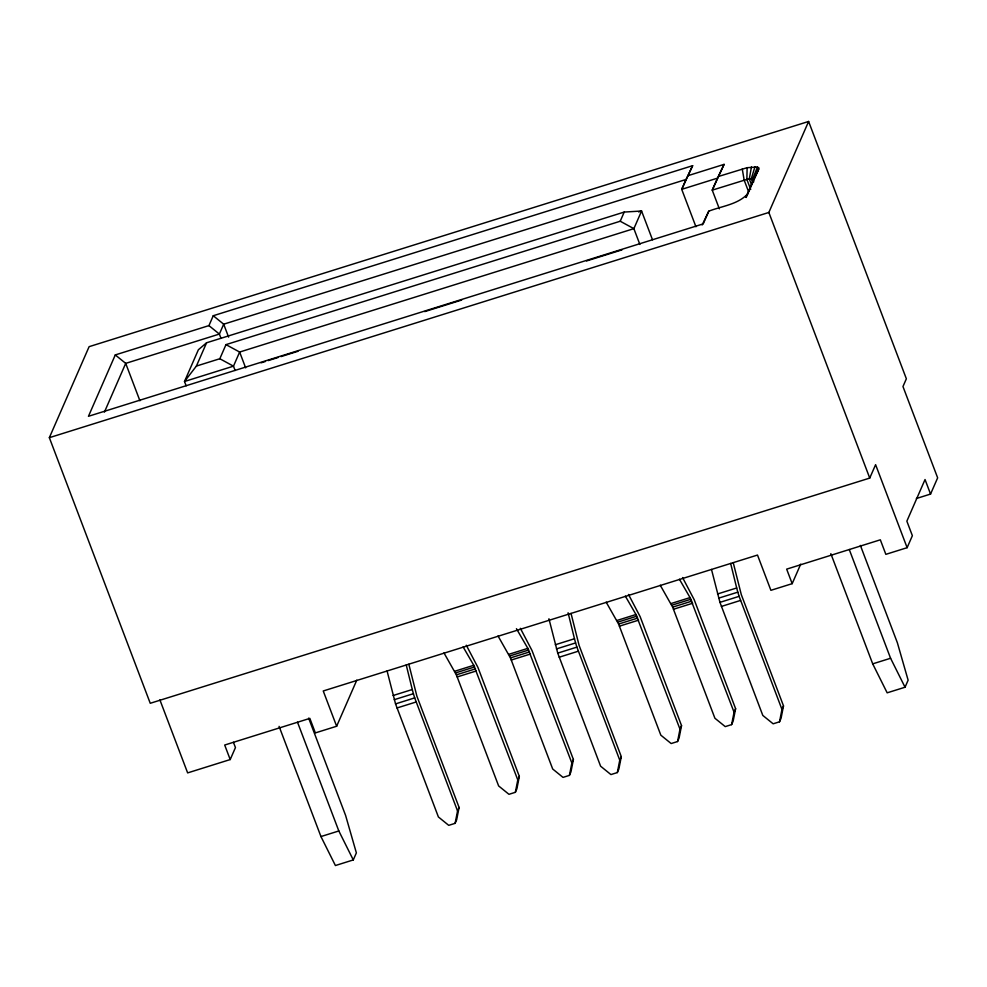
<?xml version="1.0" encoding="UTF-8"?>
<svg xmlns="http://www.w3.org/2000/svg" width="987" height="987" viewBox="0 0 987 987"><rect width="100%" height="100%" fill="white"/><g stroke="black" fill="none" stroke-linecap="round" stroke-linejoin="round"><path stroke-width="1.48" d="M746.147 197.474L758.645 169.382L758.707 167.938L757.461 167.013L747.122 167.691L746.875 179.412L750.7 189.479M745.876 197.277L758.707 167.938M751.465 166.877L749.293 178.955L751.477 184.717M387.077 670.975L395.54 703.891L438.401 816.965L448.727 825.342L455.106 823.343L457.561 810.969L459.091 807.44L416.896 696.217L408.828 664.226M459.091 807.44L456.648 819.815L455.106 823.343M443.977 652.913L456.376 674.837L498.632 785.936L508.959 794.313L515.35 792.314L517.793 779.94L519.335 776.411L477.93 667.422L466.296 645.227M519.335 776.411L516.892 788.786L515.35 792.314M498.04 635.986L510.452 657.922L552.695 769.009L563.022 777.386L569.413 775.387L571.855 763.013L573.398 759.484L531.993 650.495L520.359 628.312M573.398 759.484L570.955 771.859L569.413 775.387M548.932 618.763L557.741 653.123L600.602 766.196L610.928 774.573L617.319 772.574L619.762 760.2L621.304 756.671L579.11 645.449L571.041 613.458M621.304 756.671L618.861 769.046L617.319 772.574M606.178 602.144L618.59 624.068L660.834 735.167L671.16 743.544L677.551 741.545L679.994 729.171L681.536 725.642L640.131 616.641L628.497 594.458M681.536 725.642L679.093 738.017L677.551 741.545M660.241 585.217L672.653 607.153L714.909 718.24L725.235 726.617L731.614 724.618L734.069 712.244L735.611 708.715L694.206 599.726L682.572 577.543M735.611 708.715L733.156 721.09L731.614 724.618M711.491 569.437L719.955 602.354L762.803 715.427L773.142 723.804L779.52 721.805L781.963 709.431L783.505 705.902L741.311 594.68L733.242 562.689M783.505 705.902L781.062 718.277L779.52 721.805M754.993 166.643L751.255 178.832L752.341 181.707M757.461 167.013L752.625 179.029L753.723 181.904M159.906 699.906L187.641 772.895L230.205 759.558L224.691 745.037L309.844 718.388L315.359 732.909L336.641 726.247L323.242 690.974L757.498 555.052L770.896 590.325L792.179 583.662L786.664 569.141L880.33 539.815L885.845 554.349L907.127 547.686L875.605 464.68L869.744 478.078L150.246 703.287L49.35 437.673L89.114 346.671L808.612 121.463L906.362 378.786L902.969 386.546L937.65 477.844L930.556 494.068L916.368 498.521M695.934 226.751L681.721 189.344L692.64 165.68L213.254 315.729L208.936 325.611L115.282 354.925L88.46 416.292L703.225 223.876L708.777 211.169C721.855 206.086 738.362 204.506 748.158 193.366M104.4 412.147L125.707 363.376L219.373 334.062L223.691 324.192L686.039 179.474L692.64 165.68M186.148 385.794L184.507 381.488L196.401 366.066L206.579 342.785L624.228 212.057L641.575 211.021L652.493 239.755M196.401 366.066L219.817 358.737L225.986 344.623L620.218 221.236L633.876 228.651L639.872 244.455M230.205 759.558L235.449 747.566L233.438 742.286M336.641 726.247L356.788 680.154M620.218 221.236L624.228 212.057M279.087 726.37L320.948 836.557L335.407 865.537L353.284 859.936L356.369 852.879L345.61 815.447L308.647 718.129M686.039 179.474L681.721 189.344L717.487 178.153L724.076 164.373L688.321 175.563M717.487 178.153L712.244 190.146L719.35 208.849M753.315 179.548L751.255 178.832L746.875 179.412L712.244 190.146L724.076 164.373M702.176 224.962L708.777 211.169M869.744 478.078L768.848 212.464L808.612 121.463M792.179 583.662L800.728 564.108M907.127 547.686L912.37 535.694L906.856 521.161L925.041 479.546L930.556 494.068M830.844 553.67L872.705 663.856L887.165 692.825L905.042 687.236L908.126 680.179L897.368 642.747L860.393 545.429M753.278 180.35L758.645 169.382M206.579 342.785L198.387 349.743L184.507 381.488L233.475 366.165L239.644 352.051L633.876 228.651L641.575 211.021L638.638 211.946M718.844 176.352L747.122 167.691M261.123 362.821L265.38 361.489M268.217 360.6L278.149 357.491M280.987 356.603L298.012 351.273M424.743 311.608L461.645 300.06M586.525 260.975L621.995 249.871M49.35 437.673L768.848 212.464M454.612 671.283L473.772 665.287L517.793 779.94M508.687 654.356L527.848 648.36L571.855 763.013M616.826 620.515L635.973 614.519L679.994 729.171M670.889 603.588L690.049 597.591L734.069 712.244M455.5 672.937L474.661 666.941M509.563 656.01L528.724 650.014M617.702 622.168L636.862 616.172M671.777 605.241L690.937 599.245M456.376 674.837L475.537 668.841M510.452 657.922L529.6 651.926M618.59 624.068L637.738 618.072M672.653 607.153L691.813 601.145M393.11 695.514L412.27 689.518L406.237 664.979M555.323 644.745L574.471 638.749L568.093 612.767M717.524 593.977L736.684 587.981L730.651 563.441M457.228 676.934L476.388 670.938M511.291 660.019L530.451 654.023M619.429 626.165L638.589 620.169M673.504 609.25L692.664 603.254M394.232 699.697L413.393 693.701L412.27 689.518M556.434 648.928L575.594 642.932L574.471 638.749M718.647 598.159L737.807 592.163L736.684 587.981M395.54 703.891L414.7 697.895L457.561 810.969M557.741 653.123L576.901 647.127L619.762 760.2M719.955 602.354L739.115 596.345L781.963 709.431M396.996 707.975L416.156 701.979M559.197 657.206L578.357 651.198M721.411 606.425L740.558 600.429M320.948 836.557L338.825 830.968L353.284 859.936M872.705 663.856L890.582 658.267L905.042 687.236M225.986 344.623L239.644 352.051L245.64 367.855M219.817 358.737L233.475 366.165L235.116 370.47M213.254 315.729L223.691 324.192L228.614 337.135M208.936 325.611L219.373 334.062L221.014 338.381M115.282 354.925L125.707 363.376L139.92 400.784M679.401 579.221L690.049 597.591M625.339 596.136L635.973 614.519M516.435 628.682L527.848 648.36M463.125 646.917L473.772 665.287M748.553 191.663L744.173 180.152L742.261 169.024M849.264 549.5L890.582 658.267M297.506 722.2L338.825 830.968M737.807 592.163L739.115 596.345M575.594 642.932L576.901 647.127M413.393 693.701L414.7 697.895"/></g></svg>
